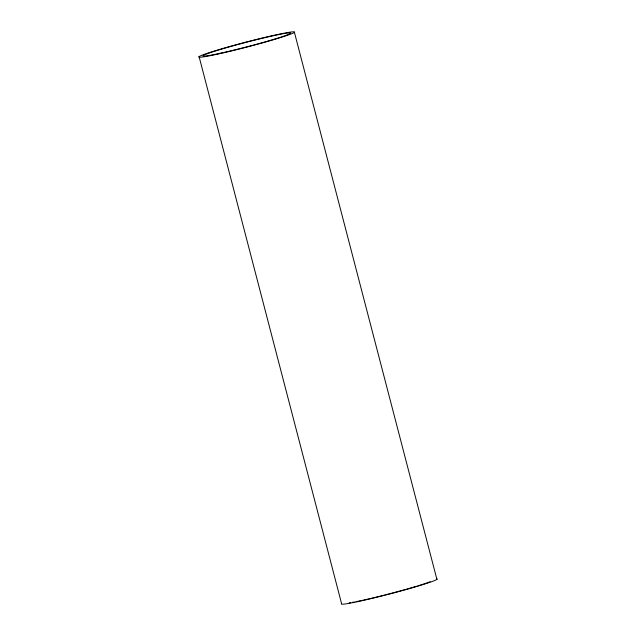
<?xml version="1.0" encoding="UTF-8"?>
<svg xmlns="http://www.w3.org/2000/svg" width="636" height="636" viewBox="0 0 636 636"><rect width="100%" height="100%" fill="white"/><g stroke="black" fill="none" stroke-linecap="round" stroke-linejoin="round"><path stroke-width="0.95" d="M294.428 32.388A49.521 2.504 -14.6 0 1 218.625 53.909A49.521 2.504 -14.6 0 1 227.227 47.215A49.521 2.504 -14.6 0 1 294.428 32.388L436.908 579.38M199.092 56.62L341.572 603.612A49.521 2.504 -14.6 0 0 390.544 593.746A49.521 2.504 -14.6 0 0 436.574 578.792M430.167 581.709A45.275 2.29 -14.6 0 1 425.794 583.307M424.713 583.673A45.275 2.29 -14.6 0 1 417.82 585.867M416.85 586.161A45.275 2.29 -14.6 0 1 407.104 589.015M406.229 589.262A45.275 2.29 -14.6 0 1 385.647 594.787M384.7 595.034A45.275 2.29 -14.6 0 1 364.364 599.907M363.522 600.098A45.275 2.29 -14.6 0 1 356.025 601.672M354.212 602.022A45.275 2.29 -14.6 0 1 352.336 602.364M350.667 602.642A45.275 2.29 -14.6 0 1 349.228 602.856M221.034 53.098A45.275 2.29 -14.6 0 0 290.342 33.43A45.275 2.29 -14.6 0 0 228.896 46.985A45.275 2.29 -14.6 0 0 221.034 53.098"/></g></svg>
